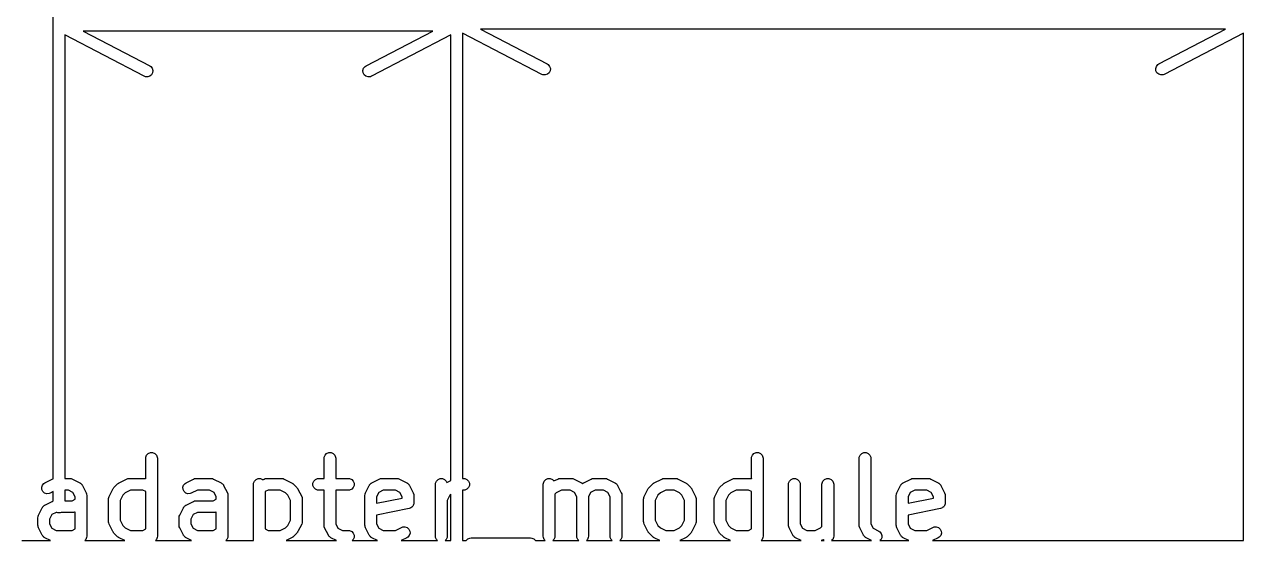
# Model space of a CAD drawing. Extents: x -1.87 to 5.38, y -0.7 to 4.07.
# Drawn here: x -0.998 to -0.383, y 3.383 to 3.643 of the extents above; entities that cross this region are included whole.
import ezdxf

# ---------------------------------------------------------------- set-up
doc = ezdxf.new("R2010")
doc.units = 0
doc.header["$MEASUREMENT"] = 0
doc.layers.add('BLACK', color=7, linetype='CONTINUOUS')

msp = doc.modelspace()

# ---------------------------------------------------------------- linework, layer by layer
at = {"layer": 'BLACK', "linetype": 'CONTINUOUS'}
for p, q in [((-0.98382, 3.41416), (-0.98382, 3.666)), ((-0.93788, 3.61721), (-0.97791, 3.63805)), ((-0.97791, 3.63805), (-0.97791, 3.41429)), ((-0.9688, 3.63996), (-0.93515, 3.62245)), ((-0.79238, 3.63996), (-0.9688, 3.63996)), ((-0.82603, 3.62245), (-0.79238, 3.63996)), ((-0.78327, 3.63805), (-0.8233, 3.61721)), ((-0.78327, 3.41326), (-0.78327, 3.63805)), ((-0.73733, 3.61819), (-0.77736, 3.63903)), ((-0.77736, 3.63903), (-0.77736, 3.41429)), ((-0.76825, 3.64094), (-0.7346, 3.62343)), ((-0.39238, 3.64094), (-0.76825, 3.64094)), ((-0.42603, 3.62343), (-0.39238, 3.64094)), ((-0.38327, 3.63903), (-0.4233, 3.61819)), ((-0.38327, 3.38291), (-0.38327, 3.63903)), ((-0.7346, 3.62343), (-0.73412, 3.62311)), ((-0.73412, 3.62311), (-0.73338, 3.62223)), ((-0.42725, 3.62223), (-0.42651, 3.62311)), ((-0.42651, 3.62311), (-0.42603, 3.62343)), ((-0.93734, 3.61699), (-0.93788, 3.61721)), ((-0.93619, 3.61689), (-0.93734, 3.61699)), ((-0.9351, 3.61724), (-0.93619, 3.61689)), ((-0.93515, 3.62245), (-0.93467, 3.62213)), ((-0.93421, 3.61798), (-0.9351, 3.61724)), ((-0.93467, 3.62213), (-0.93393, 3.62125)), ((-0.93368, 3.619), (-0.93421, 3.61798)), ((-0.93393, 3.62125), (-0.93358, 3.62015)), ((-0.93358, 3.62015), (-0.93368, 3.619)), ((-0.8276, 3.62015), (-0.82725, 3.62125)), ((-0.8275, 3.619), (-0.8276, 3.62015)), ((-0.82697, 3.61798), (-0.8275, 3.619)), ((-0.82725, 3.62125), (-0.82651, 3.62213)), ((-0.82609, 3.61724), (-0.82697, 3.61798)), ((-0.82651, 3.62213), (-0.82603, 3.62245)), ((-0.82499, 3.61689), (-0.82609, 3.61724)), ((-0.82384, 3.61699), (-0.82499, 3.61689)), ((-0.8233, 3.61721), (-0.82384, 3.61699)), ((-0.73679, 3.61798), (-0.73733, 3.61819)), ((-0.73564, 3.61787), (-0.73679, 3.61798)), ((-0.73454, 3.61822), (-0.73564, 3.61787)), ((-0.73366, 3.61896), (-0.73454, 3.61822)), ((-0.73313, 3.61998), (-0.73366, 3.61896)), ((-0.73338, 3.62223), (-0.73303, 3.62113)), ((-0.73303, 3.62113), (-0.73313, 3.61998)), ((-0.4276, 3.62113), (-0.42725, 3.62223)), ((-0.4275, 3.61998), (-0.4276, 3.62113)), ((-0.42697, 3.61896), (-0.4275, 3.61998)), ((-0.42609, 3.61822), (-0.42697, 3.61896)), ((-0.42499, 3.61787), (-0.42609, 3.61822)), ((-0.42384, 3.61798), (-0.42499, 3.61787)), ((-0.4233, 3.61819), (-0.42384, 3.61798)), ((-0.9367, 3.4261), (-0.93589, 3.42691)), ((-0.93589, 3.42691), (-0.93482, 3.42735)), ((-0.93482, 3.42735), (-0.93367, 3.42735)), ((-0.93367, 3.42735), (-0.93261, 3.42691)), ((-0.93261, 3.42691), (-0.93179, 3.4261)), ((-0.84671, 3.4261), (-0.8459, 3.42691)), ((-0.8459, 3.42691), (-0.84483, 3.42735)), ((-0.84483, 3.42735), (-0.84368, 3.42735)), ((-0.84368, 3.42735), (-0.84262, 3.42691)), ((-0.84262, 3.42691), (-0.8418, 3.4261)), ((-0.63112, 3.4261), (-0.6303, 3.42691)), ((-0.6303, 3.42691), (-0.62924, 3.42735)), ((-0.62924, 3.42735), (-0.62808, 3.42735)), ((-0.62808, 3.42735), (-0.62702, 3.42691)), ((-0.62702, 3.42691), (-0.62621, 3.4261)), ((-0.57675, 3.4261), (-0.57593, 3.42691)), ((-0.57593, 3.42691), (-0.57487, 3.42735)), ((-0.57487, 3.42735), (-0.57372, 3.42735)), ((-0.57372, 3.42735), (-0.57265, 3.42691)), ((-0.57265, 3.42691), (-0.57184, 3.4261)), ((-0.9372, 3.42446), (-0.93714, 3.42503)), ((-0.9372, 3.41417), (-0.9372, 3.42446)), ((-0.93714, 3.42503), (-0.9367, 3.4261)), ((-0.93179, 3.4261), (-0.93135, 3.42503)), ((-0.93135, 3.42503), (-0.93129, 3.42446)), ((-0.93129, 3.42446), (-0.93129, 3.38509)), ((-0.84721, 3.42446), (-0.84715, 3.42503)), ((-0.84721, 3.41429), (-0.84721, 3.42446)), ((-0.84715, 3.42503), (-0.84671, 3.4261)), ((-0.8418, 3.4261), (-0.84136, 3.42503)), ((-0.84136, 3.42503), (-0.84131, 3.42446)), ((-0.84131, 3.42446), (-0.84131, 3.41429)), ((-0.63161, 3.42446), (-0.63156, 3.42503)), ((-0.63161, 3.41417), (-0.63161, 3.42446)), ((-0.63156, 3.42503), (-0.63112, 3.4261)), ((-0.62621, 3.4261), (-0.62576, 3.42503)), ((-0.62576, 3.42503), (-0.62571, 3.42446)), ((-0.62571, 3.42446), (-0.62571, 3.38509)), ((-0.57725, 3.42446), (-0.57719, 3.42503)), ((-0.57725, 3.39071), (-0.57725, 3.42446)), ((-0.57719, 3.42503), (-0.57675, 3.4261)), ((-0.57184, 3.4261), (-0.5714, 3.42503)), ((-0.5714, 3.42503), (-0.57134, 3.42446)), ((-0.57134, 3.42446), (-0.57134, 3.39141)), ((-0.98806, 3.4121), (-0.98431, 3.41397)), ((-0.98431, 3.41397), (-0.98382, 3.41416)), ((-0.97791, 3.41429), (-0.97549, 3.41429)), ((-0.97549, 3.41429), (-0.97492, 3.41423)), ((-0.97492, 3.41423), (-0.97482, 3.41419)), ((-0.97482, 3.41419), (-0.97471, 3.41418)), ((-0.97471, 3.41418), (-0.97417, 3.41397)), ((-0.97417, 3.41397), (-0.97042, 3.4121)), ((-0.95057, 3.4121), (-0.94682, 3.41397)), ((-0.94682, 3.41397), (-0.94628, 3.41418)), ((-0.94628, 3.41418), (-0.94617, 3.41419)), ((-0.94617, 3.41419), (-0.94607, 3.41423)), ((-0.94607, 3.41423), (-0.9455, 3.41429)), ((-0.9455, 3.41429), (-0.938, 3.41429)), ((-0.938, 3.41429), (-0.93742, 3.41423)), ((-0.93742, 3.41423), (-0.93732, 3.41419)), ((-0.93732, 3.41419), (-0.93722, 3.41418)), ((-0.93722, 3.41418), (-0.9372, 3.41417)), ((-0.91682, 3.4121), (-0.91307, 3.41397)), ((-0.91307, 3.41397), (-0.91253, 3.41418)), ((-0.91253, 3.41418), (-0.91242, 3.41419)), ((-0.91242, 3.41419), (-0.91233, 3.41423)), ((-0.91233, 3.41423), (-0.91175, 3.41429)), ((-0.91175, 3.41429), (-0.90425, 3.41429)), ((-0.90425, 3.41429), (-0.90368, 3.41423)), ((-0.90368, 3.41423), (-0.90358, 3.41419)), ((-0.90358, 3.41419), (-0.90347, 3.41418)), ((-0.90347, 3.41418), (-0.90293, 3.41397)), ((-0.90293, 3.41397), (-0.89918, 3.4121)), ((-0.88152, 3.41379), (-0.88046, 3.41423)), ((-0.88046, 3.41423), (-0.8793, 3.41423)), ((-0.8793, 3.41423), (-0.87824, 3.41379)), ((-0.8781, 3.41365), (-0.87745, 3.41397)), ((-0.87745, 3.41397), (-0.87691, 3.41418)), ((-0.87691, 3.41418), (-0.8768, 3.41419)), ((-0.8768, 3.41419), (-0.87671, 3.41423)), ((-0.87671, 3.41423), (-0.87613, 3.41429)), ((-0.87613, 3.41429), (-0.86863, 3.41429)), ((-0.86863, 3.41429), (-0.86805, 3.41423)), ((-0.86805, 3.41423), (-0.86796, 3.41419)), ((-0.86796, 3.41419), (-0.86785, 3.41418)), ((-0.86785, 3.41418), (-0.86731, 3.41397)), ((-0.86731, 3.41397), (-0.86356, 3.4121)), ((-0.85152, 3.41379), (-0.85046, 3.41423)), ((-0.85046, 3.41423), (-0.84988, 3.41429)), ((-0.84988, 3.41429), (-0.84721, 3.41429)), ((-0.84131, 3.41429), (-0.83488, 3.41429)), ((-0.83488, 3.41429), (-0.83431, 3.41423)), ((-0.83431, 3.41423), (-0.83324, 3.41379)), ((-0.82308, 3.4121), (-0.81933, 3.41397)), ((-0.81933, 3.41397), (-0.81879, 3.41418)), ((-0.81879, 3.41418), (-0.81869, 3.41419)), ((-0.81869, 3.41419), (-0.81859, 3.41423)), ((-0.81859, 3.41423), (-0.81801, 3.41429)), ((-0.81801, 3.41429), (-0.81051, 3.41429)), ((-0.81051, 3.41429), (-0.80994, 3.41423)), ((-0.80994, 3.41423), (-0.80984, 3.41419)), ((-0.80984, 3.41419), (-0.80973, 3.41418)), ((-0.80973, 3.41418), (-0.80919, 3.41397)), ((-0.80919, 3.41397), (-0.80544, 3.4121)), ((-0.78966, 3.41379), (-0.78859, 3.41423)), ((-0.78859, 3.41423), (-0.78744, 3.41423)), ((-0.78744, 3.41423), (-0.78638, 3.41379)), ((-0.77736, 3.41429), (-0.77677, 3.41429)), ((-0.77677, 3.41429), (-0.77619, 3.41423)), ((-0.77619, 3.41423), (-0.77513, 3.41379)), ((-0.73529, 3.41379), (-0.73422, 3.41423)), ((-0.73422, 3.41423), (-0.73307, 3.41423)), ((-0.73307, 3.41423), (-0.73201, 3.41379)), ((-0.73124, 3.41302), (-0.72934, 3.41397)), ((-0.72934, 3.41397), (-0.7288, 3.41418)), ((-0.7288, 3.41418), (-0.7287, 3.41419)), ((-0.7287, 3.41419), (-0.7286, 3.41423)), ((-0.7286, 3.41423), (-0.72802, 3.41429)), ((-0.72802, 3.41429), (-0.7224, 3.41429)), ((-0.7224, 3.41429), (-0.72182, 3.41423)), ((-0.72182, 3.41423), (-0.72172, 3.41419)), ((-0.72172, 3.41419), (-0.72162, 3.41418)), ((-0.72162, 3.41418), (-0.72108, 3.41397)), ((-0.72108, 3.41397), (-0.71733, 3.4121)), ((-0.71622, 3.4121), (-0.71247, 3.41397)), ((-0.71247, 3.41397), (-0.71193, 3.41418)), ((-0.71193, 3.41418), (-0.71182, 3.41419)), ((-0.71182, 3.41419), (-0.71173, 3.41423)), ((-0.71173, 3.41423), (-0.71115, 3.41429)), ((-0.71115, 3.41429), (-0.70553, 3.41429)), ((-0.70553, 3.41429), (-0.70495, 3.41423)), ((-0.70495, 3.41423), (-0.70485, 3.41419)), ((-0.70485, 3.41419), (-0.70475, 3.41418)), ((-0.70475, 3.41418), (-0.70421, 3.41397)), ((-0.70421, 3.41397), (-0.70046, 3.4121)), ((-0.6806, 3.4121), (-0.67685, 3.41397)), ((-0.67685, 3.41397), (-0.67631, 3.41418)), ((-0.67631, 3.41418), (-0.6762, 3.41419)), ((-0.6762, 3.41419), (-0.67611, 3.41423)), ((-0.67611, 3.41423), (-0.67553, 3.41429)), ((-0.67553, 3.41429), (-0.66991, 3.41429)), ((-0.66991, 3.41429), (-0.66933, 3.41423)), ((-0.66933, 3.41423), (-0.66923, 3.41419)), ((-0.66923, 3.41419), (-0.66913, 3.41418)), ((-0.66913, 3.41418), (-0.66859, 3.41397)), ((-0.66859, 3.41397), (-0.66484, 3.4121)), ((-0.64498, 3.4121), (-0.64123, 3.41397)), ((-0.64123, 3.41397), (-0.64069, 3.41418)), ((-0.64069, 3.41418), (-0.64058, 3.41419)), ((-0.64058, 3.41419), (-0.64049, 3.41423)), ((-0.64049, 3.41423), (-0.63991, 3.41429)), ((-0.63991, 3.41429), (-0.63241, 3.41429)), ((-0.63241, 3.41429), (-0.63183, 3.41423)), ((-0.63183, 3.41423), (-0.63174, 3.41419)), ((-0.63174, 3.41419), (-0.63163, 3.41418)), ((-0.63163, 3.41418), (-0.63161, 3.41417)), ((-0.61155, 3.41379), (-0.61049, 3.41423)), ((-0.61049, 3.41423), (-0.60934, 3.41423)), ((-0.60934, 3.41423), (-0.60827, 3.41379)), ((-0.59468, 3.41379), (-0.59362, 3.41423)), ((-0.59362, 3.41423), (-0.59246, 3.41423)), ((-0.59246, 3.41423), (-0.5914, 3.41379)), ((-0.55499, 3.4121), (-0.55124, 3.41397)), ((-0.55124, 3.41397), (-0.5507, 3.41418)), ((-0.5507, 3.41418), (-0.55059, 3.41419)), ((-0.55059, 3.41419), (-0.5505, 3.41423)), ((-0.5505, 3.41423), (-0.54992, 3.41429)), ((-0.54992, 3.41429), (-0.54242, 3.41429)), ((-0.54242, 3.41429), (-0.54185, 3.41423)), ((-0.54185, 3.41423), (-0.54175, 3.41419)), ((-0.54175, 3.41419), (-0.54164, 3.41418)), ((-0.54164, 3.41418), (-0.5411, 3.41397)), ((-0.5411, 3.41397), (-0.53735, 3.4121)), ((-0.98967, 3.40983), (-0.98931, 3.41092)), ((-0.98959, 3.40868), (-0.98967, 3.40983)), ((-0.98907, 3.40765), (-0.98959, 3.40868)), ((-0.98931, 3.41092), (-0.98855, 3.41179)), ((-0.98855, 3.41179), (-0.98806, 3.4121)), ((-0.97619, 3.40838), (-0.97791, 3.40838)), ((-0.97791, 3.40838), (-0.97791, 3.40304)), ((-0.97394, 3.40726), (-0.97619, 3.40838)), ((-0.97042, 3.4121), (-0.97033, 3.41204)), ((-0.97033, 3.41204), (-0.97028, 3.41202)), ((-0.97028, 3.41202), (-0.97022, 3.41197)), ((-0.97022, 3.41197), (-0.96993, 3.41179)), ((-0.96993, 3.41179), (-0.96969, 3.41151)), ((-0.96969, 3.41151), (-0.96941, 3.41127)), ((-0.96941, 3.41127), (-0.96923, 3.41098)), ((-0.96923, 3.41098), (-0.96918, 3.41092)), ((-0.96918, 3.41092), (-0.96916, 3.41087)), ((-0.96916, 3.41087), (-0.9691, 3.41078)), ((-0.9691, 3.41078), (-0.96723, 3.40703)), ((-0.95564, 3.40515), (-0.95376, 3.4089)), ((-0.95376, 3.4089), (-0.95361, 3.40915)), ((-0.95361, 3.40915), (-0.95358, 3.40922)), ((-0.95358, 3.40922), (-0.95351, 3.4093)), ((-0.95351, 3.4093), (-0.95345, 3.40939)), ((-0.95345, 3.40939), (-0.95339, 3.40944)), ((-0.95339, 3.40944), (-0.95321, 3.40967)), ((-0.95321, 3.40967), (-0.95133, 3.41155)), ((-0.95133, 3.41155), (-0.95111, 3.41173)), ((-0.95111, 3.41173), (-0.95106, 3.41179)), ((-0.95106, 3.41179), (-0.95097, 3.41185)), ((-0.95097, 3.41185), (-0.95089, 3.41191)), ((-0.95089, 3.41191), (-0.95081, 3.41194)), ((-0.95081, 3.41194), (-0.95057, 3.4121)), ((-0.9448, 3.40838), (-0.9475, 3.40703)), ((-0.93869, 3.40838), (-0.9448, 3.40838)), ((-0.9372, 3.40763), (-0.93869, 3.40838)), ((-0.91843, 3.40983), (-0.91807, 3.41092)), ((-0.91835, 3.40868), (-0.91843, 3.40983)), ((-0.91783, 3.40765), (-0.91835, 3.40868)), ((-0.91807, 3.41092), (-0.91731, 3.41179)), ((-0.91731, 3.41179), (-0.91682, 3.4121)), ((-0.91105, 3.40838), (-0.91418, 3.40682)), ((-0.90495, 3.40838), (-0.91105, 3.40838)), ((-0.9027, 3.40726), (-0.90495, 3.40838)), ((-0.89918, 3.4121), (-0.89908, 3.41204)), ((-0.89908, 3.41204), (-0.89904, 3.41202)), ((-0.89904, 3.41202), (-0.89898, 3.41197)), ((-0.89898, 3.41197), (-0.89869, 3.41179)), ((-0.89869, 3.41179), (-0.89845, 3.41151)), ((-0.89845, 3.41151), (-0.89817, 3.41127)), ((-0.89817, 3.41127), (-0.89799, 3.41098)), ((-0.89799, 3.41098), (-0.89794, 3.41092)), ((-0.89794, 3.41092), (-0.89792, 3.41087)), ((-0.89792, 3.41087), (-0.89786, 3.41078)), ((-0.89786, 3.41078), (-0.89599, 3.40703)), ((-0.88283, 3.41133), (-0.88278, 3.41191)), ((-0.88283, 3.38291), (-0.88283, 3.41133)), ((-0.88278, 3.41191), (-0.88233, 3.41297)), ((-0.88233, 3.41297), (-0.88152, 3.41379)), ((-0.87824, 3.41379), (-0.8781, 3.41365)), ((-0.87543, 3.40838), (-0.87693, 3.40763)), ((-0.86933, 3.40838), (-0.87543, 3.40838)), ((-0.86663, 3.40703), (-0.86933, 3.40838)), ((-0.86356, 3.4121), (-0.86331, 3.41194)), ((-0.86331, 3.41194), (-0.86324, 3.41191)), ((-0.86324, 3.41191), (-0.86316, 3.41185)), ((-0.86316, 3.41185), (-0.86307, 3.41179)), ((-0.86307, 3.41179), (-0.86302, 3.41173)), ((-0.86302, 3.41173), (-0.86279, 3.41155)), ((-0.86279, 3.41155), (-0.86092, 3.40967)), ((-0.86092, 3.40967), (-0.86073, 3.40944)), ((-0.86073, 3.40944), (-0.86067, 3.40939)), ((-0.86067, 3.40939), (-0.86062, 3.4093)), ((-0.86062, 3.4093), (-0.86055, 3.40922)), ((-0.86055, 3.40922), (-0.86052, 3.40915)), ((-0.86052, 3.40915), (-0.86037, 3.4089)), ((-0.86037, 3.4089), (-0.85849, 3.40515)), ((-0.85278, 3.41191), (-0.85234, 3.41297)), ((-0.85278, 3.41076), (-0.85278, 3.41191)), ((-0.85234, 3.40969), (-0.85278, 3.41076)), ((-0.85234, 3.41297), (-0.85152, 3.41379)), ((-0.85152, 3.40888), (-0.85234, 3.40969)), ((-0.85046, 3.40844), (-0.85152, 3.40888)), ((-0.84988, 3.40838), (-0.85046, 3.40844)), ((-0.84721, 3.40838), (-0.84988, 3.40838)), ((-0.84721, 3.39071), (-0.84721, 3.40838)), ((-0.83488, 3.40838), (-0.84131, 3.40838)), ((-0.84131, 3.40838), (-0.84131, 3.39141)), ((-0.83431, 3.40844), (-0.83488, 3.40838)), ((-0.83324, 3.40888), (-0.83431, 3.40844)), ((-0.83324, 3.41379), (-0.83243, 3.41297)), ((-0.83243, 3.40969), (-0.83324, 3.40888)), ((-0.83243, 3.41297), (-0.83199, 3.41191)), ((-0.83199, 3.41076), (-0.83243, 3.40969)), ((-0.83199, 3.41191), (-0.83199, 3.41076)), ((-0.82628, 3.40703), (-0.8244, 3.41078)), ((-0.8244, 3.41078), (-0.82434, 3.41087)), ((-0.82434, 3.41087), (-0.82433, 3.41092)), ((-0.82433, 3.41092), (-0.82428, 3.41098)), ((-0.82428, 3.41098), (-0.82409, 3.41127)), ((-0.82409, 3.41127), (-0.82381, 3.41151)), ((-0.82381, 3.41151), (-0.82357, 3.41179)), ((-0.82357, 3.41179), (-0.82328, 3.41197)), ((-0.82328, 3.41197), (-0.82322, 3.41202)), ((-0.82322, 3.41202), (-0.82318, 3.41204)), ((-0.82318, 3.41204), (-0.82308, 3.4121)), ((-0.81732, 3.40838), (-0.81956, 3.40726)), ((-0.81121, 3.40838), (-0.81732, 3.40838)), ((-0.80896, 3.40726), (-0.81121, 3.40838)), ((-0.80544, 3.4121), (-0.80535, 3.41204)), ((-0.80535, 3.41204), (-0.8053, 3.41202)), ((-0.8053, 3.41202), (-0.80524, 3.41197)), ((-0.80524, 3.41197), (-0.80495, 3.41179)), ((-0.80495, 3.41179), (-0.80471, 3.41151)), ((-0.80471, 3.41151), (-0.80443, 3.41127)), ((-0.80443, 3.41127), (-0.80425, 3.41098)), ((-0.80425, 3.41098), (-0.8042, 3.41092)), ((-0.8042, 3.41092), (-0.80418, 3.41087)), ((-0.80418, 3.41087), (-0.80412, 3.41078)), ((-0.80412, 3.41078), (-0.80225, 3.40703)), ((-0.79097, 3.41133), (-0.79091, 3.41191)), ((-0.79097, 3.38509), (-0.79097, 3.41133)), ((-0.79091, 3.41191), (-0.79047, 3.41297)), ((-0.79047, 3.41297), (-0.78966, 3.41379)), ((-0.78638, 3.41379), (-0.78556, 3.41297)), ((-0.78556, 3.41297), (-0.78527, 3.41226)), ((-0.78527, 3.41226), (-0.78327, 3.41326)), ((-0.77677, 3.40838), (-0.77736, 3.40838)), ((-0.77736, 3.40838), (-0.77736, 3.38291)), ((-0.77619, 3.40844), (-0.77677, 3.40838)), ((-0.77513, 3.40888), (-0.77619, 3.40844)), ((-0.77513, 3.41379), (-0.77431, 3.41297)), ((-0.77431, 3.40969), (-0.77513, 3.40888)), ((-0.77431, 3.41297), (-0.77387, 3.41191)), ((-0.77387, 3.41076), (-0.77431, 3.40969)), ((-0.77387, 3.41191), (-0.77387, 3.41076)), ((-0.7366, 3.41133), (-0.73654, 3.41191)), ((-0.7366, 3.38509), (-0.7366, 3.41133)), ((-0.73654, 3.41191), (-0.7361, 3.41297)), ((-0.7361, 3.41297), (-0.73529, 3.41379)), ((-0.73201, 3.41379), (-0.73124, 3.41302)), ((-0.72733, 3.40838), (-0.73002, 3.40703)), ((-0.7231, 3.40838), (-0.72733, 3.40838)), ((-0.72085, 3.40726), (-0.7231, 3.40838)), ((-0.71733, 3.4121), (-0.71723, 3.41204)), ((-0.71723, 3.41204), (-0.71719, 3.41202)), ((-0.71719, 3.41202), (-0.71713, 3.41197)), ((-0.71713, 3.41197), (-0.71684, 3.41179)), ((-0.71684, 3.41179), (-0.71677, 3.41172)), ((-0.71677, 3.41172), (-0.71671, 3.41179)), ((-0.71671, 3.41179), (-0.71642, 3.41197)), ((-0.71642, 3.41197), (-0.71636, 3.41202)), ((-0.71636, 3.41202), (-0.71632, 3.41204)), ((-0.71632, 3.41204), (-0.71622, 3.4121)), ((-0.71045, 3.40838), (-0.7127, 3.40726)), ((-0.70622, 3.40838), (-0.71045, 3.40838)), ((-0.70398, 3.40726), (-0.70622, 3.40838)), ((-0.70046, 3.4121), (-0.70036, 3.41204)), ((-0.70036, 3.41204), (-0.70031, 3.41202)), ((-0.70031, 3.41202), (-0.70026, 3.41197)), ((-0.70026, 3.41197), (-0.69997, 3.41179)), ((-0.69997, 3.41179), (-0.69972, 3.41151)), ((-0.69972, 3.41151), (-0.69944, 3.41127)), ((-0.69944, 3.41127), (-0.69926, 3.41098)), ((-0.69926, 3.41098), (-0.69921, 3.41092)), ((-0.69921, 3.41092), (-0.6992, 3.41087)), ((-0.6992, 3.41087), (-0.69914, 3.41078)), ((-0.69914, 3.41078), (-0.69726, 3.40703)), ((-0.68567, 3.40515), (-0.6838, 3.4089)), ((-0.6838, 3.4089), (-0.68364, 3.40915)), ((-0.68364, 3.40915), (-0.68361, 3.40922)), ((-0.68361, 3.40922), (-0.68354, 3.4093)), ((-0.68354, 3.4093), (-0.68349, 3.40939)), ((-0.68349, 3.40939), (-0.68343, 3.40944)), ((-0.68343, 3.40944), (-0.68324, 3.40967)), ((-0.68324, 3.40967), (-0.68137, 3.41155)), ((-0.68137, 3.41155), (-0.68114, 3.41173)), ((-0.68114, 3.41173), (-0.68109, 3.41179)), ((-0.68109, 3.41179), (-0.681, 3.41185)), ((-0.681, 3.41185), (-0.68092, 3.41191)), ((-0.68092, 3.41191), (-0.68085, 3.41194)), ((-0.68085, 3.41194), (-0.6806, 3.4121)), ((-0.67483, 3.40838), (-0.67753, 3.40703)), ((-0.6706, 3.40838), (-0.67483, 3.40838)), ((-0.66791, 3.40703), (-0.6706, 3.40838)), ((-0.66484, 3.4121), (-0.66459, 3.41194)), ((-0.66459, 3.41194), (-0.66452, 3.41191)), ((-0.66452, 3.41191), (-0.66443, 3.41185)), ((-0.66443, 3.41185), (-0.66435, 3.41179)), ((-0.66435, 3.41179), (-0.66429, 3.41173)), ((-0.66429, 3.41173), (-0.66407, 3.41155)), ((-0.66407, 3.41155), (-0.66219, 3.40967)), ((-0.66219, 3.40967), (-0.66201, 3.40944)), ((-0.66201, 3.40944), (-0.66195, 3.40939)), ((-0.66195, 3.40939), (-0.66189, 3.4093)), ((-0.66189, 3.4093), (-0.66183, 3.40922)), ((-0.66183, 3.40922), (-0.6618, 3.40915)), ((-0.6618, 3.40915), (-0.66164, 3.4089)), ((-0.66164, 3.4089), (-0.65977, 3.40515)), ((-0.65005, 3.40515), (-0.64817, 3.4089)), ((-0.64817, 3.4089), (-0.64802, 3.40915)), ((-0.64802, 3.40915), (-0.64799, 3.40922)), ((-0.64799, 3.40922), (-0.64792, 3.4093)), ((-0.64792, 3.4093), (-0.64787, 3.40939)), ((-0.64787, 3.40939), (-0.64781, 3.40944)), ((-0.64781, 3.40944), (-0.64762, 3.40967)), ((-0.64762, 3.40967), (-0.64575, 3.41155)), ((-0.64575, 3.41155), (-0.64552, 3.41173)), ((-0.64552, 3.41173), (-0.64547, 3.41179)), ((-0.64547, 3.41179), (-0.64538, 3.41185)), ((-0.64538, 3.41185), (-0.6453, 3.41191)), ((-0.6453, 3.41191), (-0.64523, 3.41194)), ((-0.64523, 3.41194), (-0.64498, 3.4121)), ((-0.63921, 3.40838), (-0.64191, 3.40703)), ((-0.63311, 3.40838), (-0.63921, 3.40838)), ((-0.63161, 3.40763), (-0.63311, 3.40838)), ((-0.61287, 3.41133), (-0.61281, 3.41191)), ((-0.61287, 3.39071), (-0.61287, 3.41133)), ((-0.61281, 3.41191), (-0.61237, 3.41297)), ((-0.61237, 3.41297), (-0.61155, 3.41379)), ((-0.60827, 3.41379), (-0.60746, 3.41297)), ((-0.60746, 3.41297), (-0.60702, 3.41191)), ((-0.60702, 3.41191), (-0.60696, 3.41133)), ((-0.60696, 3.41133), (-0.60696, 3.39141)), ((-0.59599, 3.41133), (-0.59594, 3.41191)), ((-0.59599, 3.39006), (-0.59599, 3.41133)), ((-0.59594, 3.41191), (-0.5955, 3.41297)), ((-0.5955, 3.41297), (-0.59468, 3.41379)), ((-0.5914, 3.41379), (-0.59059, 3.41297)), ((-0.59059, 3.41297), (-0.59014, 3.41191)), ((-0.59014, 3.41191), (-0.59009, 3.41133)), ((-0.59009, 3.41133), (-0.59009, 3.38509)), ((-0.55819, 3.40703), (-0.55631, 3.41078)), ((-0.55631, 3.41078), (-0.55625, 3.41087)), ((-0.55625, 3.41087), (-0.55624, 3.41092)), ((-0.55624, 3.41092), (-0.55619, 3.41098)), ((-0.55619, 3.41098), (-0.556, 3.41127)), ((-0.556, 3.41127), (-0.55572, 3.41151)), ((-0.55572, 3.41151), (-0.55548, 3.41179)), ((-0.55548, 3.41179), (-0.55519, 3.41197)), ((-0.55519, 3.41197), (-0.55513, 3.41202)), ((-0.55513, 3.41202), (-0.55509, 3.41204)), ((-0.55509, 3.41204), (-0.55499, 3.4121)), ((-0.54922, 3.40838), (-0.55147, 3.40726)), ((-0.54312, 3.40838), (-0.54922, 3.40838)), ((-0.54087, 3.40726), (-0.54312, 3.40838)), ((-0.53735, 3.4121), (-0.53726, 3.41204)), ((-0.53726, 3.41204), (-0.53721, 3.41202)), ((-0.53721, 3.41202), (-0.53715, 3.41197)), ((-0.53715, 3.41197), (-0.53686, 3.41179)), ((-0.53686, 3.41179), (-0.53662, 3.41151)), ((-0.53662, 3.41151), (-0.53634, 3.41127)), ((-0.53634, 3.41127), (-0.53616, 3.41098)), ((-0.53616, 3.41098), (-0.53611, 3.41092)), ((-0.53611, 3.41092), (-0.53609, 3.41087)), ((-0.53609, 3.41087), (-0.53603, 3.41078)), ((-0.53603, 3.41078), (-0.53416, 3.40703)), ((-0.9882, 3.40689), (-0.98907, 3.40765)), ((-0.98711, 3.40653), (-0.9882, 3.40689)), ((-0.98806, 3.40085), (-0.98431, 3.40273)), ((-0.98596, 3.40661), (-0.98711, 3.40653)), ((-0.98542, 3.40682), (-0.98596, 3.40661)), ((-0.98382, 3.40762), (-0.98542, 3.40682)), ((-0.98431, 3.40273), (-0.98382, 3.40291)), ((-0.98382, 3.40291), (-0.98382, 3.40762)), ((-0.97791, 3.40304), (-0.97431, 3.40304)), ((-0.97431, 3.40304), (-0.97282, 3.40378)), ((-0.97282, 3.40501), (-0.97394, 3.40726)), ((-0.97282, 3.40378), (-0.97282, 3.40501)), ((-0.96723, 3.40703), (-0.96702, 3.40649)), ((-0.96702, 3.40649), (-0.96701, 3.40638)), ((-0.96701, 3.40638), (-0.96697, 3.40628)), ((-0.96697, 3.40628), (-0.96692, 3.40571)), ((-0.96692, 3.40571), (-0.96692, 3.38509)), ((-0.95595, 3.40383), (-0.95589, 3.40441)), ((-0.95595, 3.39258), (-0.95595, 3.40383)), ((-0.95589, 3.40441), (-0.95585, 3.40451)), ((-0.95585, 3.40451), (-0.95584, 3.40461)), ((-0.95584, 3.40461), (-0.95564, 3.40515)), ((-0.94869, 3.40583), (-0.95004, 3.40314)), ((-0.95004, 3.40314), (-0.95004, 3.39328)), ((-0.9475, 3.40703), (-0.94869, 3.40583)), ((-0.9372, 3.38879), (-0.9372, 3.40763)), ((-0.91696, 3.40689), (-0.91783, 3.40765)), ((-0.91587, 3.40653), (-0.91696, 3.40689)), ((-0.91682, 3.40085), (-0.91307, 3.40273)), ((-0.91472, 3.40661), (-0.91587, 3.40653)), ((-0.91418, 3.40682), (-0.91472, 3.40661)), ((-0.91307, 3.40273), (-0.91253, 3.40293)), ((-0.91253, 3.40293), (-0.91242, 3.40294)), ((-0.91242, 3.40294), (-0.91233, 3.40298)), ((-0.91233, 3.40298), (-0.91175, 3.40304)), ((-0.91175, 3.40304), (-0.90307, 3.40304)), ((-0.90307, 3.40304), (-0.90158, 3.40378)), ((-0.90158, 3.40501), (-0.9027, 3.40726)), ((-0.90158, 3.40378), (-0.90158, 3.40501)), ((-0.89599, 3.40703), (-0.89578, 3.40649)), ((-0.89578, 3.40649), (-0.89577, 3.40638)), ((-0.89577, 3.40638), (-0.89573, 3.40628)), ((-0.89573, 3.40628), (-0.89567, 3.40571)), ((-0.89567, 3.40571), (-0.89567, 3.38509)), ((-0.87693, 3.40763), (-0.87693, 3.38879)), ((-0.86543, 3.40583), (-0.86663, 3.40703)), ((-0.86408, 3.40314), (-0.86543, 3.40583)), ((-0.86408, 3.39328), (-0.86408, 3.40314)), ((-0.85849, 3.40515), (-0.85828, 3.40461)), ((-0.85828, 3.40461), (-0.85828, 3.40451)), ((-0.85828, 3.40451), (-0.85824, 3.40441)), ((-0.85824, 3.40441), (-0.85818, 3.40383)), ((-0.85818, 3.40383), (-0.85818, 3.39258)), ((-0.82659, 3.40571), (-0.82653, 3.40628)), ((-0.82659, 3.39071), (-0.82659, 3.40571)), ((-0.82653, 3.40628), (-0.82649, 3.40638)), ((-0.82649, 3.40638), (-0.82648, 3.40649)), ((-0.82648, 3.40649), (-0.82628, 3.40703)), ((-0.81956, 3.40726), (-0.82068, 3.40501)), ((-0.82068, 3.40501), (-0.82068, 3.40181)), ((-0.82068, 3.40181), (-0.80784, 3.40438)), ((-0.80784, 3.40501), (-0.80896, 3.40726)), ((-0.80784, 3.40438), (-0.80784, 3.40501)), ((-0.80225, 3.40703), (-0.80204, 3.40649)), ((-0.80204, 3.40649), (-0.80203, 3.40638)), ((-0.80203, 3.40638), (-0.80199, 3.40628)), ((-0.80199, 3.40628), (-0.80194, 3.40571)), ((-0.80194, 3.40196), (-0.80199, 3.40138)), ((-0.80194, 3.40571), (-0.80194, 3.40196)), ((-0.78371, 3.40583), (-0.78506, 3.40314)), ((-0.78506, 3.40314), (-0.78506, 3.38509)), ((-0.78327, 3.40628), (-0.78371, 3.40583)), ((-0.78327, 3.38291), (-0.78327, 3.40628)), ((-0.73002, 3.40703), (-0.73069, 3.40636)), ((-0.73069, 3.40636), (-0.73069, 3.38509)), ((-0.71973, 3.40501), (-0.72085, 3.40726)), ((-0.71973, 3.38509), (-0.71973, 3.40501)), ((-0.7127, 3.40726), (-0.71382, 3.40501)), ((-0.71382, 3.40501), (-0.71382, 3.38509)), ((-0.70285, 3.40501), (-0.70398, 3.40726)), ((-0.70285, 3.38509), (-0.70285, 3.40501)), ((-0.69726, 3.40703), (-0.69705, 3.40649)), ((-0.69705, 3.40649), (-0.69705, 3.40638)), ((-0.69705, 3.40638), (-0.69701, 3.40628)), ((-0.69701, 3.40628), (-0.69695, 3.40571)), ((-0.69695, 3.40571), (-0.69695, 3.38509)), ((-0.68598, 3.40383), (-0.68592, 3.40441)), ((-0.68598, 3.39258), (-0.68598, 3.40383)), ((-0.68592, 3.40441), (-0.68588, 3.40451)), ((-0.68588, 3.40461), (-0.68567, 3.40515)), ((-0.68588, 3.40451), (-0.68588, 3.40461)), ((-0.67873, 3.40583), (-0.68008, 3.40314)), ((-0.68008, 3.40314), (-0.68008, 3.39328)), ((-0.67753, 3.40703), (-0.67873, 3.40583)), ((-0.66671, 3.40583), (-0.66791, 3.40703)), ((-0.66536, 3.40314), (-0.66671, 3.40583)), ((-0.66536, 3.39328), (-0.66536, 3.40314)), ((-0.65977, 3.40515), (-0.65956, 3.40461)), ((-0.65956, 3.40461), (-0.65955, 3.40451)), ((-0.65955, 3.40451), (-0.65951, 3.40441)), ((-0.65951, 3.40441), (-0.65945, 3.40383)), ((-0.65945, 3.40383), (-0.65945, 3.39258)), ((-0.65036, 3.40383), (-0.6503, 3.40441)), ((-0.65036, 3.39258), (-0.65036, 3.40383)), ((-0.6503, 3.40441), (-0.65026, 3.40451)), ((-0.65026, 3.40461), (-0.65005, 3.40515)), ((-0.65026, 3.40451), (-0.65026, 3.40461)), ((-0.64311, 3.40583), (-0.64446, 3.40314)), ((-0.64446, 3.40314), (-0.64446, 3.39328)), ((-0.64191, 3.40703), (-0.64311, 3.40583)), ((-0.63161, 3.38879), (-0.63161, 3.40763)), ((-0.5585, 3.40571), (-0.55844, 3.40628)), ((-0.5585, 3.39071), (-0.5585, 3.40571)), ((-0.55844, 3.40628), (-0.5584, 3.40638)), ((-0.5584, 3.40638), (-0.55839, 3.40649)), ((-0.55839, 3.40649), (-0.55819, 3.40703)), ((-0.55147, 3.40726), (-0.55259, 3.40501)), ((-0.55259, 3.40501), (-0.55259, 3.40181)), ((-0.55259, 3.40181), (-0.53975, 3.40438)), ((-0.53975, 3.40501), (-0.54087, 3.40726)), ((-0.53975, 3.40438), (-0.53975, 3.40501)), ((-0.53416, 3.40703), (-0.53395, 3.40649)), ((-0.53395, 3.40649), (-0.53394, 3.40638)), ((-0.53394, 3.40638), (-0.5339, 3.40628)), ((-0.5339, 3.40628), (-0.53384, 3.40571)), ((-0.53384, 3.40196), (-0.5339, 3.40138)), ((-0.53384, 3.40571), (-0.53384, 3.40196)), ((-0.99146, 3.39524), (-0.99126, 3.39578)), ((-0.99126, 3.39578), (-0.98938, 3.39953)), ((-0.98938, 3.39953), (-0.98932, 3.39963)), ((-0.98932, 3.39963), (-0.98931, 3.39967)), ((-0.98931, 3.39967), (-0.98926, 3.39973)), ((-0.98926, 3.39973), (-0.98907, 3.40002)), ((-0.98907, 3.40002), (-0.98879, 3.40026)), ((-0.98879, 3.40026), (-0.98855, 3.40054)), ((-0.98855, 3.40054), (-0.98826, 3.40073)), ((-0.98826, 3.40073), (-0.9882, 3.40077)), ((-0.9882, 3.40077), (-0.98816, 3.40079)), ((-0.98816, 3.40079), (-0.98806, 3.40085)), ((-0.98454, 3.39601), (-0.98566, 3.39376)), ((-0.98229, 3.39713), (-0.98454, 3.39601)), ((-0.98198, 3.39713), (-0.98229, 3.39713)), ((-0.98144, 3.39691), (-0.98198, 3.39713)), ((-0.98029, 3.39691), (-0.98144, 3.39691)), ((-0.97975, 3.39713), (-0.98029, 3.39691)), ((-0.97362, 3.39713), (-0.97975, 3.39713)), ((-0.97304, 3.39719), (-0.97362, 3.39713)), ((-0.97294, 3.39723), (-0.97304, 3.39719)), ((-0.97284, 3.39724), (-0.97294, 3.39723)), ((-0.97282, 3.39724), (-0.97284, 3.39724)), ((-0.97282, 3.38879), (-0.97282, 3.39724)), ((-0.92022, 3.39524), (-0.92002, 3.39578)), ((-0.92002, 3.39578), (-0.91814, 3.39953)), ((-0.91814, 3.39953), (-0.91808, 3.39963)), ((-0.91808, 3.39963), (-0.91807, 3.39967)), ((-0.91807, 3.39967), (-0.91802, 3.39973)), ((-0.91802, 3.39973), (-0.91783, 3.40002)), ((-0.91783, 3.40002), (-0.91755, 3.40026)), ((-0.91755, 3.40026), (-0.91731, 3.40054)), ((-0.91731, 3.40054), (-0.91702, 3.40073)), ((-0.91702, 3.40073), (-0.91696, 3.40077)), ((-0.91696, 3.40077), (-0.91692, 3.40079)), ((-0.91692, 3.40079), (-0.91682, 3.40085)), ((-0.9133, 3.39601), (-0.91442, 3.39376)), ((-0.91105, 3.39713), (-0.9133, 3.39601)), ((-0.90238, 3.39713), (-0.91105, 3.39713)), ((-0.9018, 3.39719), (-0.90238, 3.39713)), ((-0.9017, 3.39723), (-0.9018, 3.39719)), ((-0.9016, 3.39724), (-0.9017, 3.39723)), ((-0.90158, 3.39724), (-0.9016, 3.39724)), ((-0.90158, 3.38879), (-0.90158, 3.39724)), ((-0.80431, 3.39906), (-0.82068, 3.39579)), ((-0.82068, 3.39579), (-0.82068, 3.39141)), ((-0.80376, 3.39923), (-0.80431, 3.39906)), ((-0.80352, 3.39939), (-0.80376, 3.39923)), ((-0.80325, 3.3995), (-0.80352, 3.39939)), ((-0.80304, 3.39971), (-0.80325, 3.3995)), ((-0.8028, 3.39987), (-0.80304, 3.39971)), ((-0.80264, 3.40011), (-0.8028, 3.39987)), ((-0.80243, 3.40032), (-0.80264, 3.40011)), ((-0.80232, 3.40059), (-0.80243, 3.40032)), ((-0.80216, 3.40083), (-0.80232, 3.40059)), ((-0.8021, 3.40112), (-0.80216, 3.40083)), ((-0.80199, 3.40138), (-0.8021, 3.40112)), ((-0.53622, 3.39906), (-0.55259, 3.39579)), ((-0.55259, 3.39579), (-0.55259, 3.39141)), ((-0.53566, 3.39923), (-0.53622, 3.39906)), ((-0.53542, 3.39939), (-0.53566, 3.39923)), ((-0.53516, 3.3995), (-0.53542, 3.39939)), ((-0.53495, 3.39971), (-0.53516, 3.3995)), ((-0.53471, 3.39987), (-0.53495, 3.39971)), ((-0.53455, 3.40011), (-0.53471, 3.39987)), ((-0.53434, 3.40032), (-0.53455, 3.40011)), ((-0.53423, 3.40059), (-0.53434, 3.40032)), ((-0.53407, 3.40083), (-0.53423, 3.40059)), ((-0.53401, 3.40112), (-0.53407, 3.40083)), ((-0.5339, 3.40138), (-0.53401, 3.40112)), ((-0.99157, 3.39446), (-0.99151, 3.39504)), ((-0.99157, 3.39071), (-0.99157, 3.39446)), ((-0.99151, 3.39013), (-0.99157, 3.39071)), ((-0.99151, 3.39504), (-0.99147, 3.39513)), ((-0.99147, 3.39004), (-0.99151, 3.39013)), ((-0.99147, 3.39513), (-0.99146, 3.39524)), ((-0.99146, 3.38993), (-0.99147, 3.39004)), ((-0.99126, 3.38939), (-0.99146, 3.38993)), ((-0.98938, 3.38564), (-0.99126, 3.38939)), ((-0.98566, 3.39376), (-0.98566, 3.39141)), ((-0.98566, 3.39141), (-0.98454, 3.38916)), ((-0.95589, 3.39201), (-0.95595, 3.39258)), ((-0.95585, 3.39191), (-0.95589, 3.39201)), ((-0.95584, 3.39181), (-0.95585, 3.39191)), ((-0.95564, 3.39126), (-0.95584, 3.39181)), ((-0.95376, 3.38751), (-0.95564, 3.39126)), ((-0.95004, 3.39328), (-0.94869, 3.39058)), ((-0.94869, 3.39058), (-0.9475, 3.38939)), ((-0.9475, 3.38939), (-0.9448, 3.38804)), ((-0.92033, 3.39446), (-0.92027, 3.39504)), ((-0.92033, 3.39071), (-0.92033, 3.39446)), ((-0.92027, 3.39013), (-0.92033, 3.39071)), ((-0.92027, 3.39504), (-0.92023, 3.39513)), ((-0.92023, 3.39004), (-0.92027, 3.39013)), ((-0.92023, 3.39513), (-0.92022, 3.39524)), ((-0.92022, 3.38993), (-0.92023, 3.39004)), ((-0.92002, 3.38939), (-0.92022, 3.38993)), ((-0.91814, 3.38564), (-0.92002, 3.38939)), ((-0.91442, 3.39376), (-0.91442, 3.39141)), ((-0.91442, 3.39141), (-0.9133, 3.38916)), ((-0.86933, 3.38804), (-0.86663, 3.38939)), ((-0.86663, 3.38939), (-0.86543, 3.39058)), ((-0.86543, 3.39058), (-0.86408, 3.39328)), ((-0.85849, 3.39126), (-0.86037, 3.38751)), ((-0.85828, 3.39181), (-0.85849, 3.39126)), ((-0.85824, 3.39201), (-0.85828, 3.39191)), ((-0.85828, 3.39191), (-0.85828, 3.39181)), ((-0.85818, 3.39258), (-0.85824, 3.39201)), ((-0.84715, 3.39013), (-0.84721, 3.39071)), ((-0.84711, 3.39004), (-0.84715, 3.39013)), ((-0.84711, 3.38993), (-0.84711, 3.39004)), ((-0.8469, 3.38939), (-0.84711, 3.38993)), ((-0.84503, 3.38564), (-0.8469, 3.38939)), ((-0.84131, 3.39141), (-0.84018, 3.38916)), ((-0.82653, 3.39013), (-0.82659, 3.39071)), ((-0.82649, 3.39004), (-0.82653, 3.39013)), ((-0.82648, 3.38993), (-0.82649, 3.39004)), ((-0.82628, 3.38939), (-0.82648, 3.38993)), ((-0.8244, 3.38564), (-0.82628, 3.38939)), ((-0.82068, 3.39141), (-0.81956, 3.38916)), ((-0.81121, 3.38804), (-0.80808, 3.3896)), ((-0.80808, 3.3896), (-0.80754, 3.38981)), ((-0.80754, 3.38981), (-0.80639, 3.38989)), ((-0.80639, 3.38989), (-0.8053, 3.38953)), ((-0.8053, 3.38953), (-0.80443, 3.38877)), ((-0.68592, 3.39201), (-0.68598, 3.39258)), ((-0.68588, 3.39191), (-0.68592, 3.39201)), ((-0.68588, 3.39181), (-0.68588, 3.39191)), ((-0.68567, 3.39126), (-0.68588, 3.39181)), ((-0.6838, 3.38751), (-0.68567, 3.39126)), ((-0.68008, 3.39328), (-0.67873, 3.39058)), ((-0.67873, 3.39058), (-0.67753, 3.38939)), ((-0.67753, 3.38939), (-0.67483, 3.38804)), ((-0.6706, 3.38804), (-0.66791, 3.38939)), ((-0.66791, 3.38939), (-0.66671, 3.39058)), ((-0.66671, 3.39058), (-0.66536, 3.39328)), ((-0.65977, 3.39126), (-0.66164, 3.38751)), ((-0.65956, 3.39181), (-0.65977, 3.39126)), ((-0.65955, 3.39191), (-0.65956, 3.39181)), ((-0.65951, 3.39201), (-0.65955, 3.39191)), ((-0.65945, 3.39258), (-0.65951, 3.39201)), ((-0.6503, 3.39201), (-0.65036, 3.39258)), ((-0.65026, 3.39191), (-0.6503, 3.39201)), ((-0.65026, 3.39181), (-0.65026, 3.39191)), ((-0.65005, 3.39126), (-0.65026, 3.39181)), ((-0.64817, 3.38751), (-0.65005, 3.39126)), ((-0.64446, 3.39328), (-0.64311, 3.39058)), ((-0.64311, 3.39058), (-0.64191, 3.38939)), ((-0.64191, 3.38939), (-0.63921, 3.38804)), ((-0.61281, 3.39013), (-0.61287, 3.39071)), ((-0.61277, 3.39004), (-0.61281, 3.39013)), ((-0.61276, 3.38993), (-0.61277, 3.39004)), ((-0.61255, 3.38939), (-0.61276, 3.38993)), ((-0.61068, 3.38564), (-0.61255, 3.38939)), ((-0.60696, 3.39141), (-0.60584, 3.38916)), ((-0.59936, 3.38804), (-0.59666, 3.38939)), ((-0.59666, 3.38939), (-0.59599, 3.39006)), ((-0.57719, 3.39013), (-0.57725, 3.39071)), ((-0.57715, 3.39004), (-0.57719, 3.39013)), ((-0.57714, 3.38993), (-0.57715, 3.39004)), ((-0.57693, 3.38939), (-0.57714, 3.38993)), ((-0.57506, 3.38564), (-0.57693, 3.38939)), ((-0.57134, 3.39141), (-0.57022, 3.38916)), ((-0.55844, 3.39013), (-0.5585, 3.39071)), ((-0.5584, 3.39004), (-0.55844, 3.39013)), ((-0.55839, 3.38993), (-0.5584, 3.39004)), ((-0.55819, 3.38939), (-0.55839, 3.38993)), ((-0.55631, 3.38564), (-0.55819, 3.38939)), ((-0.55259, 3.39141), (-0.55147, 3.38916)), ((-0.54312, 3.38804), (-0.53999, 3.3896)), ((-0.53999, 3.3896), (-0.53945, 3.38981)), ((-0.53945, 3.38981), (-0.5383, 3.38989)), ((-0.5383, 3.38989), (-0.53721, 3.38953)), ((-0.53721, 3.38953), (-0.53634, 3.38877)), ((-0.98932, 3.38554), (-0.98938, 3.38564)), ((-0.98931, 3.3855), (-0.98932, 3.38554)), ((-0.98926, 3.38544), (-0.98931, 3.3855)), ((-0.98907, 3.38515), (-0.98926, 3.38544)), ((-0.98879, 3.38491), (-0.98907, 3.38515)), ((-0.98855, 3.38463), (-0.98879, 3.38491)), ((-0.98826, 3.38444), (-0.98855, 3.38463)), ((-0.9882, 3.3844), (-0.98826, 3.38444)), ((-0.98816, 3.38438), (-0.9882, 3.3844)), ((-0.98806, 3.38432), (-0.98816, 3.38438)), ((-0.98525, 3.38291), (-0.98806, 3.38432)), ((-0.98454, 3.38916), (-0.98229, 3.38804)), ((-0.98229, 3.38804), (-0.97431, 3.38804)), ((-0.97431, 3.38804), (-0.97282, 3.38879)), ((-0.96741, 3.38345), (-0.96794, 3.38291)), ((-0.96697, 3.38451), (-0.96741, 3.38345)), ((-0.96692, 3.38509), (-0.96697, 3.38451)), ((-0.95361, 3.38727), (-0.95376, 3.38751)), ((-0.95358, 3.38719), (-0.95361, 3.38727)), ((-0.95351, 3.38711), (-0.95358, 3.38719)), ((-0.95345, 3.38703), (-0.95351, 3.38711)), ((-0.95339, 3.38697), (-0.95345, 3.38703)), ((-0.95321, 3.38675), (-0.95339, 3.38697)), ((-0.95133, 3.38487), (-0.95321, 3.38675)), ((-0.95111, 3.38469), (-0.95133, 3.38487)), ((-0.95106, 3.38463), (-0.95111, 3.38469)), ((-0.95097, 3.38457), (-0.95106, 3.38463)), ((-0.95089, 3.38451), (-0.95097, 3.38457)), ((-0.95081, 3.38448), (-0.95089, 3.38451)), ((-0.95057, 3.38432), (-0.95081, 3.38448)), ((-0.94775, 3.38291), (-0.95057, 3.38432)), ((-0.9448, 3.38804), (-0.93869, 3.38804)), ((-0.93869, 3.38804), (-0.9372, 3.38879)), ((-0.93179, 3.38345), (-0.93232, 3.38291)), ((-0.93135, 3.38451), (-0.93179, 3.38345)), ((-0.93129, 3.38509), (-0.93135, 3.38451)), ((-0.91808, 3.38554), (-0.91814, 3.38564)), ((-0.91807, 3.3855), (-0.91808, 3.38554)), ((-0.91802, 3.38544), (-0.91807, 3.3855)), ((-0.91783, 3.38515), (-0.91802, 3.38544)), ((-0.91755, 3.38491), (-0.91783, 3.38515)), ((-0.91731, 3.38463), (-0.91755, 3.38491)), ((-0.91702, 3.38444), (-0.91731, 3.38463)), ((-0.91696, 3.3844), (-0.91702, 3.38444)), ((-0.91692, 3.38438), (-0.91696, 3.3844)), ((-0.91682, 3.38432), (-0.91692, 3.38438)), ((-0.91401, 3.38291), (-0.91682, 3.38432)), ((-0.9133, 3.38916), (-0.91105, 3.38804)), ((-0.91105, 3.38804), (-0.90307, 3.38804)), ((-0.90307, 3.38804), (-0.90158, 3.38879)), ((-0.89617, 3.38345), (-0.8967, 3.38291)), ((-0.89573, 3.38451), (-0.89617, 3.38345)), ((-0.89567, 3.38509), (-0.89573, 3.38451)), ((-0.87693, 3.38879), (-0.87543, 3.38804)), ((-0.87543, 3.38804), (-0.86933, 3.38804)), ((-0.86356, 3.38432), (-0.86637, 3.38291)), ((-0.86331, 3.38448), (-0.86356, 3.38432)), ((-0.86324, 3.38451), (-0.86331, 3.38448)), ((-0.86316, 3.38457), (-0.86324, 3.38451)), ((-0.86307, 3.38463), (-0.86316, 3.38457)), ((-0.86302, 3.38469), (-0.86307, 3.38463)), ((-0.86279, 3.38487), (-0.86302, 3.38469)), ((-0.86092, 3.38675), (-0.86279, 3.38487)), ((-0.86073, 3.38697), (-0.86092, 3.38675)), ((-0.86067, 3.38703), (-0.86073, 3.38697)), ((-0.86062, 3.38711), (-0.86067, 3.38703)), ((-0.86055, 3.38719), (-0.86062, 3.38711)), ((-0.86052, 3.38727), (-0.86055, 3.38719)), ((-0.86037, 3.38751), (-0.86052, 3.38727)), ((-0.84496, 3.38554), (-0.84503, 3.38564)), ((-0.84495, 3.3855), (-0.84496, 3.38554)), ((-0.8449, 3.38544), (-0.84495, 3.3855)), ((-0.84472, 3.38515), (-0.8449, 3.38544)), ((-0.84444, 3.38491), (-0.84472, 3.38515)), ((-0.84419, 3.38463), (-0.84444, 3.38491)), ((-0.8439, 3.38444), (-0.84419, 3.38463)), ((-0.84385, 3.3844), (-0.8439, 3.38444)), ((-0.8438, 3.38438), (-0.84385, 3.3844)), ((-0.8437, 3.38432), (-0.8438, 3.38438)), ((-0.84089, 3.38291), (-0.8437, 3.38432)), ((-0.84018, 3.38916), (-0.83794, 3.38804)), ((-0.83794, 3.38804), (-0.83488, 3.38804)), ((-0.83488, 3.38804), (-0.83431, 3.38798)), ((-0.83431, 3.38798), (-0.83324, 3.38754)), ((-0.83324, 3.38754), (-0.83243, 3.38673)), ((-0.83243, 3.38345), (-0.83296, 3.38291)), ((-0.83243, 3.38673), (-0.83199, 3.38566)), ((-0.83199, 3.38451), (-0.83243, 3.38345)), ((-0.83199, 3.38566), (-0.83199, 3.38451)), ((-0.82434, 3.38554), (-0.8244, 3.38564)), ((-0.82433, 3.3855), (-0.82434, 3.38554)), ((-0.82428, 3.38544), (-0.82433, 3.3855)), ((-0.82409, 3.38515), (-0.82428, 3.38544)), ((-0.82381, 3.38491), (-0.82409, 3.38515)), ((-0.82357, 3.38463), (-0.82381, 3.38491)), ((-0.82328, 3.38444), (-0.82357, 3.38463)), ((-0.82322, 3.3844), (-0.82328, 3.38444)), ((-0.82318, 3.38438), (-0.82322, 3.3844)), ((-0.82308, 3.38432), (-0.82318, 3.38438)), ((-0.82027, 3.38291), (-0.82308, 3.38432)), ((-0.81956, 3.38916), (-0.81732, 3.38804)), ((-0.81732, 3.38804), (-0.81121, 3.38804)), ((-0.80544, 3.38432), (-0.80826, 3.38291)), ((-0.80495, 3.38463), (-0.80544, 3.38432)), ((-0.8042, 3.3855), (-0.80495, 3.38463)), ((-0.80443, 3.38877), (-0.80392, 3.38774)), ((-0.80383, 3.38659), (-0.8042, 3.3855)), ((-0.80392, 3.38774), (-0.80383, 3.38659)), ((-0.79091, 3.38451), (-0.79097, 3.38509)), ((-0.79047, 3.38345), (-0.79091, 3.38451)), ((-0.78994, 3.38291), (-0.79047, 3.38345)), ((-0.78556, 3.38345), (-0.78609, 3.38291)), ((-0.78512, 3.38451), (-0.78556, 3.38345)), ((-0.78506, 3.38509), (-0.78512, 3.38451)), ((-0.77547, 3.38298), (-0.77466, 3.38379)), ((-0.77466, 3.38379), (-0.77359, 3.38423)), ((-0.77359, 3.38423), (-0.77302, 3.38429)), ((-0.77302, 3.38429), (-0.74302, 3.38429)), ((-0.74302, 3.38429), (-0.74245, 3.38423)), ((-0.74245, 3.38423), (-0.74138, 3.38379)), ((-0.74138, 3.38379), (-0.74057, 3.38298)), ((-0.73654, 3.38451), (-0.7366, 3.38509)), ((-0.7361, 3.38345), (-0.73654, 3.38451)), ((-0.73557, 3.38291), (-0.7361, 3.38345)), ((-0.73119, 3.38345), (-0.73172, 3.38291)), ((-0.73075, 3.38451), (-0.73119, 3.38345)), ((-0.73069, 3.38509), (-0.73075, 3.38451)), ((-0.71967, 3.38451), (-0.71973, 3.38509)), ((-0.71923, 3.38345), (-0.71967, 3.38451)), ((-0.7187, 3.38291), (-0.71923, 3.38345)), ((-0.71432, 3.38345), (-0.71485, 3.38291)), ((-0.71388, 3.38451), (-0.71432, 3.38345)), ((-0.71382, 3.38509), (-0.71388, 3.38451)), ((-0.7028, 3.38451), (-0.70285, 3.38509)), ((-0.70236, 3.38345), (-0.7028, 3.38451)), ((-0.70182, 3.38291), (-0.70236, 3.38345)), ((-0.69745, 3.38345), (-0.69798, 3.38291)), ((-0.69701, 3.38451), (-0.69745, 3.38345)), ((-0.69695, 3.38509), (-0.69701, 3.38451)), ((-0.68364, 3.38727), (-0.6838, 3.38751)), ((-0.68361, 3.38719), (-0.68364, 3.38727)), ((-0.68354, 3.38711), (-0.68361, 3.38719)), ((-0.68349, 3.38703), (-0.68354, 3.38711)), ((-0.68343, 3.38697), (-0.68349, 3.38703)), ((-0.68324, 3.38675), (-0.68343, 3.38697)), ((-0.68137, 3.38487), (-0.68324, 3.38675)), ((-0.68114, 3.38469), (-0.68137, 3.38487)), ((-0.68109, 3.38463), (-0.68114, 3.38469)), ((-0.681, 3.38457), (-0.68109, 3.38463)), ((-0.68092, 3.38451), (-0.681, 3.38457)), ((-0.68085, 3.38448), (-0.68092, 3.38451)), ((-0.6806, 3.38432), (-0.68085, 3.38448)), ((-0.67779, 3.38291), (-0.6806, 3.38432)), ((-0.67483, 3.38804), (-0.6706, 3.38804)), ((-0.66484, 3.38432), (-0.66765, 3.38291)), ((-0.66459, 3.38448), (-0.66484, 3.38432)), ((-0.66452, 3.38451), (-0.66459, 3.38448)), ((-0.66443, 3.38457), (-0.66452, 3.38451)), ((-0.66435, 3.38463), (-0.66443, 3.38457)), ((-0.66429, 3.38469), (-0.66435, 3.38463)), ((-0.66407, 3.38487), (-0.66429, 3.38469)), ((-0.66219, 3.38675), (-0.66407, 3.38487)), ((-0.66201, 3.38697), (-0.66219, 3.38675)), ((-0.66195, 3.38703), (-0.66201, 3.38697)), ((-0.66189, 3.38711), (-0.66195, 3.38703)), ((-0.66183, 3.38719), (-0.66189, 3.38711)), ((-0.6618, 3.38727), (-0.66183, 3.38719)), ((-0.66164, 3.38751), (-0.6618, 3.38727)), ((-0.64802, 3.38727), (-0.64817, 3.38751)), ((-0.64799, 3.38719), (-0.64802, 3.38727)), ((-0.64792, 3.38711), (-0.64799, 3.38719)), ((-0.64787, 3.38703), (-0.64792, 3.38711)), ((-0.64781, 3.38697), (-0.64787, 3.38703)), ((-0.64762, 3.38675), (-0.64781, 3.38697)), ((-0.64575, 3.38487), (-0.64762, 3.38675)), ((-0.64552, 3.38469), (-0.64575, 3.38487)), ((-0.64547, 3.38463), (-0.64552, 3.38469)), ((-0.64538, 3.38457), (-0.64547, 3.38463)), ((-0.6453, 3.38451), (-0.64538, 3.38457)), ((-0.64523, 3.38448), (-0.6453, 3.38451)), ((-0.64498, 3.38432), (-0.64523, 3.38448)), ((-0.64217, 3.38291), (-0.64498, 3.38432)), ((-0.63921, 3.38804), (-0.63311, 3.38804)), ((-0.63311, 3.38804), (-0.63161, 3.38879)), ((-0.62621, 3.38345), (-0.62674, 3.38291)), ((-0.62576, 3.38451), (-0.62621, 3.38345)), ((-0.62571, 3.38509), (-0.62576, 3.38451)), ((-0.61062, 3.38554), (-0.61068, 3.38564)), ((-0.6106, 3.3855), (-0.61062, 3.38554)), ((-0.61055, 3.38544), (-0.6106, 3.3855)), ((-0.61037, 3.38515), (-0.61055, 3.38544)), ((-0.61009, 3.38491), (-0.61037, 3.38515)), ((-0.60985, 3.38463), (-0.61009, 3.38491)), ((-0.60956, 3.38444), (-0.60985, 3.38463)), ((-0.6095, 3.3844), (-0.60956, 3.38444)), ((-0.60946, 3.38438), (-0.6095, 3.3844)), ((-0.60936, 3.38432), (-0.60946, 3.38438)), ((-0.60655, 3.38291), (-0.60936, 3.38432)), ((-0.60584, 3.38916), (-0.60359, 3.38804)), ((-0.60359, 3.38804), (-0.59936, 3.38804)), ((-0.59544, 3.38339), (-0.59641, 3.38291)), ((-0.59496, 3.38291), (-0.59544, 3.38339)), ((-0.59059, 3.38345), (-0.59112, 3.38291)), ((-0.59014, 3.38451), (-0.59059, 3.38345)), ((-0.59009, 3.38509), (-0.59014, 3.38451)), ((-0.575, 3.38554), (-0.57506, 3.38564)), ((-0.57498, 3.3855), (-0.575, 3.38554)), ((-0.57493, 3.38544), (-0.57498, 3.3855)), ((-0.57475, 3.38515), (-0.57493, 3.38544)), ((-0.57447, 3.38491), (-0.57475, 3.38515)), ((-0.57423, 3.38463), (-0.57447, 3.38491)), ((-0.57394, 3.38444), (-0.57423, 3.38463)), ((-0.57388, 3.3844), (-0.57394, 3.38444)), ((-0.57383, 3.38438), (-0.57388, 3.3844)), ((-0.57374, 3.38432), (-0.57383, 3.38438)), ((-0.57093, 3.38291), (-0.57374, 3.38432)), ((-0.57022, 3.38916), (-0.56735, 3.38773)), ((-0.56735, 3.38773), (-0.56686, 3.38742)), ((-0.56686, 3.38742), (-0.5661, 3.38655)), ((-0.56634, 3.38328), (-0.56675, 3.38291)), ((-0.56582, 3.38431), (-0.56634, 3.38328)), ((-0.5661, 3.38655), (-0.56574, 3.38546)), ((-0.56574, 3.38546), (-0.56582, 3.38431)), ((-0.55625, 3.38554), (-0.55631, 3.38564)), ((-0.55624, 3.3855), (-0.55625, 3.38554)), ((-0.55619, 3.38544), (-0.55624, 3.3855)), ((-0.556, 3.38515), (-0.55619, 3.38544)), ((-0.55572, 3.38491), (-0.556, 3.38515)), ((-0.55548, 3.38463), (-0.55572, 3.38491)), ((-0.55519, 3.38444), (-0.55548, 3.38463)), ((-0.55513, 3.3844), (-0.55519, 3.38444)), ((-0.55509, 3.38438), (-0.55513, 3.3844)), ((-0.55499, 3.38432), (-0.55509, 3.38438)), ((-0.55218, 3.38291), (-0.55499, 3.38432)), ((-0.55147, 3.38916), (-0.54922, 3.38804)), ((-0.54922, 3.38804), (-0.54312, 3.38804)), ((-0.53735, 3.38432), (-0.54016, 3.38291)), ((-0.53686, 3.38463), (-0.53735, 3.38432)), ((-0.53611, 3.3855), (-0.53686, 3.38463)), ((-0.53634, 3.38877), (-0.53582, 3.38774)), ((-0.53574, 3.38659), (-0.53611, 3.3855)), ((-0.53582, 3.38774), (-0.53574, 3.38659)), ((-0.99973, 3.38291), (-0.98525, 3.38291)), ((-0.96794, 3.38291), (-0.94775, 3.38291)), ((-0.93232, 3.38291), (-0.91401, 3.38291)), ((-0.8967, 3.38291), (-0.88283, 3.38291)), ((-0.86637, 3.38291), (-0.84089, 3.38291)), ((-0.83296, 3.38291), (-0.82027, 3.38291)), ((-0.80826, 3.38291), (-0.78994, 3.38291)), ((-0.78609, 3.38291), (-0.78327, 3.38291)), ((-0.77736, 3.38291), (-0.7755, 3.38291)), ((-0.7755, 3.38291), (-0.77547, 3.38298)), ((-0.74057, 3.38298), (-0.74054, 3.38291)), ((-0.74054, 3.38291), (-0.73557, 3.38291)), ((-0.73172, 3.38291), (-0.7187, 3.38291)), ((-0.71485, 3.38291), (-0.70182, 3.38291)), ((-0.69798, 3.38291), (-0.67779, 3.38291)), ((-0.66765, 3.38291), (-0.64217, 3.38291)), ((-0.62674, 3.38291), (-0.60655, 3.38291)), ((-0.59641, 3.38291), (-0.59496, 3.38291)), ((-0.59112, 3.38291), (-0.57093, 3.38291)), ((-0.56675, 3.38291), (-0.55218, 3.38291)), ((-0.54016, 3.38291), (-0.38327, 3.38291))]:
    msp.add_line(p, q, dxfattribs=at)

doc.saveas('drawing.dxf')
